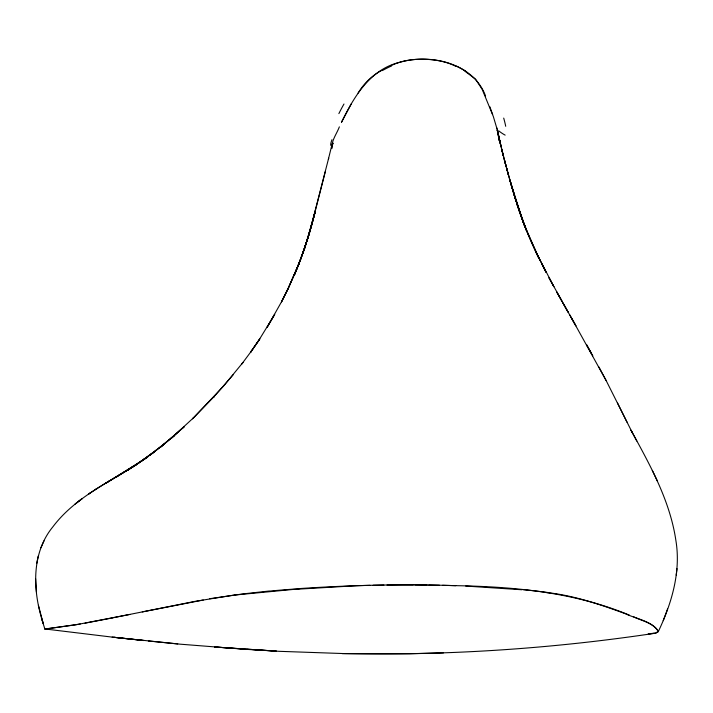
<?xml version="1.0" encoding="UTF-8"?>
<svg xmlns="http://www.w3.org/2000/svg" width="713" height="713" viewBox="0 0 713 713"><rect width="100%" height="100%" fill="white"/><g stroke="black" fill="none" stroke-linecap="round" stroke-linejoin="round"><path stroke-width="1.07" d="M38.404 605.292L43.217 623.465C32.86 592.12 30.686 553.787 52.896 526.8C74.482 498.137 108.046 482.541 137.662 463.94L105.64 483.361L147.769 457.042L127.779 470.134L144.329 459.047M658.188 631.843C671.61 603.608 681.12 571.853 675.871 540.401C669.979 500.553 650.024 465.001 630.987 430.197L636.816 441.053M676.227 575.141L676.994 568.609M38.226 556.051L36.666 563.573M332.614 142.484L331.875 147.609M328.372 159.293L332.044 144.302M325.333 171.592L311.946 223.989L304.585 248.614L315.396 210.896L312.196 223.151L308.729 235.531L328.657 158.206L328.488 158.803M311.946 223.989L315.324 211.306L308.23 236.974L299.825 261.787L308.524 236.083M311.866 224.435L304.005 250.12L294.433 274.968L304.344 249.211M308.132 237.411L299.086 263.498L287.883 289.086M663.242 620.675L667.591 608.92M294.121 275.557L299.54 262.393M288.097 288.729L299.166 263.249M274.345 314.977L266.974 327.597L281.439 301.947L287.927 289.023L299.317 263.026L299.086 263.498M44.037 540.846L40.935 547.736M339.361 126.852C336.759 133.83 331.126 140.898 331.901 148.607M351.375 103.724L341.474 122.297C353.898 97.021 370.011 69.339 399.628 62.334C430.5 53.323 473.414 63.038 485.553 95.979M274.46 314.789L274.728 314.371L258.828 340.333L250.513 352.374L258.962 340.101M358.086 93.073C363.808 83.573 371.892 75.551 381.758 70.409M250.673 352.088L259.826 338.871L259.291 339.602M233.151 374.797L213.561 397.239L214.524 396.205L192.528 418.807L223.534 386.134L242.999 362.427L241.859 363.915L251.662 350.743L251.056 351.545M141.432 460.972L154.739 451.587L138.964 462.862L164.676 443.834L149.953 455.152L174.453 435.527L160.532 447.122L184.034 426.829L171.04 438.477L193.606 417.702M182.537 428.183L184.034 426.829M41.407 617.957L44.901 629.133L45.721 628.732M74.758 504.332L82.057 498.681L76.327 503.111M97.173 488.441L88.457 494.154L90.319 492.933M116.629 476.926L133.759 466.07M95.257 489.644L109.116 481.061M390.902 65.739C400.109 61.122 410.456 59.366 420.67 59.206A31.301 15.499 0 0 1 423.451 59.206C434.565 59.518 445.901 61.22 455.874 66.38M46.078 628.51L45.204 628.946L75.533 624.846L129.775 614.454M112.057 617.957L195.006 601.362L234.212 595.061M142.261 611.914L203.241 600.034M111.905 618.019L85.007 623.18M80.248 624.027L44.901 629.124M209.658 598.715L242.518 593.956L269.113 591.032M654.079 633.402C551.809 648.67 448.299 655.639 344.905 653.607L279.122 651.317L214.649 647.021L276.314 651.112L247.144 649.409M234.666 595.043L292.99 589.464L356.393 585.721A217.536 31.586 -0.1 0 1 363.978 585.498L370.083 585.346M298.818 588.626C351.037 585.106 403.424 583.894 455.732 585.676M648.304 633.786L655.684 633.099L658.313 631.37C651.477 620.782 635.934 618.839 625.06 613.599C599.553 604.303 573.653 595.364 546.488 592.521M648.375 633.902L655.773 633.197L658.357 631.406C653.714 622.85 641.691 620.978 633.509 616.745M373.149 585.275L383.915 585.088M443.504 652.85L409.77 653.714L342.142 653.598M386.999 585.043L399.369 584.936A217.795 31.622 -0.1 0 1 411.749 584.927L413.299 584.936M414.841 584.945L427.194 585.052M428.727 585.079L439.466 585.257M442.515 585.32L447.078 585.435A217.117 31.524 -0.1 0 1 454.644 585.64C514.011 586.639 574.179 592.111 629.508 615.185M465.749 586.059L521.907 589.758M244.363 649.231L180.211 644.178L148.331 640.987M177.742 643.928L112.164 637.11L45.374 629.018M112.164 637.11L144.026 640.532L113.964 637.288M464.992 71.273L475.518 79.116L482.211 89.437L493.316 116.46L497.006 128.875L499.269 140.773M561.701 300.699L556.666 291.902L575.899 325.868L569.723 314.834M571.149 317.419L606.166 380.599L632.591 433.201M592.833 355.849L586.541 344.682L591.353 353.256M563.172 303.337L568.056 312.107L548.974 277.74L553.849 286.679L535.472 251.101L546.14 272.455L541.479 263.293M606.166 380.599L598.956 367.035M627.021 422.203L617.422 402.783M540.169 260.664L527.656 233.347L517.041 204.381L521.542 217.679L526.461 230.62L517.959 207.064L509.795 179.854L515.998 201.057L506.64 168.375C514.759 199.087 524.545 229.47 538.716 257.981L523.538 223L510.544 182.359M652.306 470.393L657.359 480.954M489.813 106.683L492.656 114.552M518.814 209.64L524.429 225.54L514.563 196.155M511.248 184.819L515.303 198.651M507.335 170.781L504.323 159.632L508.583 175.389L507.977 173.134M496.631 127.493L496.988 128.857M497.335 130.194L497.638 131.468M497.701 131.78L500.918 146.174L498.057 133.393M497.897 132.68L498.583 136.067M498.761 137.11L499.269 140.782M36.443 591.924L35.65 578.733M330.779 145.363A535.784 17.21 -57.6 0 1 331.964 139.677M428.335 -35.445A489.911 12.299 -59.4 0 1 424.476 -29.197M338.871 113.617A506.934 71.781 -41.1 0 1 343.978 104.009M382.328 70.587A122.725 52.405 -3.3 0 1 391.482 65.97M456.427 66.166A115.845 50.418 2.8 0 1 465.527 71.113M503.708 118.091A619.178 73.145 52.6 0 1 505.713 126.299M505.16 135.113A481.284 39.197 58.1 0 1 498.61 130.773M269.71 591.086A190.977 17.718 -1 0 1 299.335 588.697M333.452 143.277A491.765 11.185 -68.9 0 1 332.641 144.302M522.914 589.651A199.756 19.893 0.5 0 1 547.486 592.45M287.785 289.264L281.492 301.893L287.785 289.264M505.472 163.963L501.827 149.828L505.98 165.977L505.472 163.963M500.098 142.52L499.626 140.604L503.307 155.835L497.291 130.087L500.098 142.52"/></g></svg>
